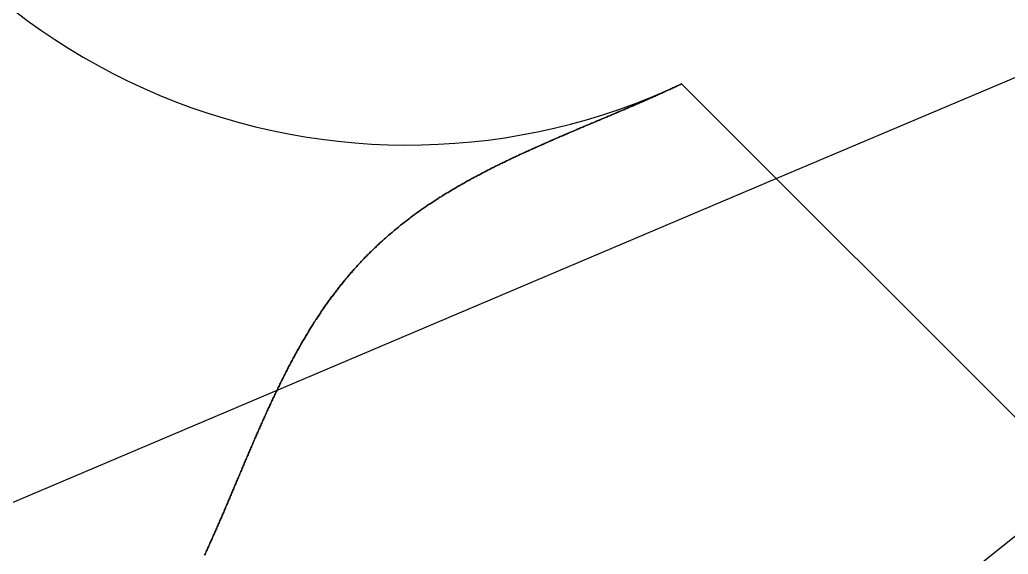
# Model space of a CAD drawing. Extents: x -76 to 193, y -84 to 42.
# Drawn here: x -28.424 to -24.976, y 31.199 to 33.063 of the extents above; entities that cross this region are included whole.
import ezdxf

# ---------------------------------------------------------------- set-up
doc = ezdxf.new("R2010")
doc.units = 0
doc.linetypes.add('DASHED', pattern=[19.05, 12.7, -6.35])
doc.layers.get('0').update_dxf_attribs({"linetype": 'CONTINUOUS'})

msp = doc.modelspace()

# ---------------------------------------------------------------- linework, layer by layer
at = {"color": 7, "linetype": 'CONTINUOUS'}
msp.add_line((-25.7849, 32.509), (-14.9495, 37.1014), dxfattribs=at)
at = {"color": 7, "linetype": 'CONTINUOUS', "extrusion": (0.612372, 0.612372, 0.5)}
msp.add_line((-24.6099, 31.334), (-26.1155, 32.8396), dxfattribs=at)
at = {"color": 7, "linetype": 'CONTINUOUS', "extrusion": (0.612372, 0.612372, -0.5)}
msp.add_line((-24.6099, 31.334), (-26.1155, 32.8396), dxfattribs=at)
at = {"color": 3, "linetype": 'DASHED'}
msp.add_line((-33.8735, 29.0807), (-25.7849, 32.509), dxfattribs=at)
at = {"color": 7}
for points in [[(-27.779, 31.1958, 4.0506), (-27.7773, 31.1995, 4.0439), (-27.7756, 31.2032, 4.0373), (-27.7739, 31.2069, 4.0307), (-27.7722, 31.2106, 4.0241), (-27.7705, 31.2143, 4.0176), (-27.7688, 31.2179, 4.011), (-27.7672, 31.2216, 4.0045), (-27.7655, 31.2253, 3.998), (-27.7638, 31.2289, 3.9914), (-27.7622, 31.2326, 3.985), (-27.7605, 31.2362, 3.9785), (-27.7589, 31.2398, 3.972), (-27.7573, 31.2435, 3.9656), (-27.7556, 31.2471, 3.9592), (-27.754, 31.2507, 3.9528), (-27.7524, 31.2543, 3.9464), (-27.7508, 31.2579, 3.94), (-27.7492, 31.2615, 3.9337), (-27.7476, 31.2651, 3.9273), (-27.746, 31.2687, 3.9209), (-27.7444, 31.2723, 3.9145), (-27.7428, 31.2759, 3.9081), (-27.7412, 31.2795, 3.9017), (-27.7396, 31.2832, 3.8953), (-27.738, 31.2868, 3.8889), (-27.7364, 31.2905, 3.8824), (-27.7348, 31.2941, 3.876), (-27.7332, 31.2978, 3.8695), (-27.7316, 31.3015, 3.8631), (-27.73, 31.3051, 3.8566), (-27.7284, 31.3088, 3.8501), (-27.7268, 31.3125, 3.8437), (-27.7252, 31.3162, 3.8372), (-27.7236, 31.3199, 3.8307), (-27.722, 31.3236, 3.8242), (-27.7204, 31.3273, 3.8177), (-27.7188, 31.3311, 3.8111), (-27.7172, 31.3348, 3.8046), (-27.7155, 31.3385, 3.7981), (-27.7139, 31.3423, 3.7915), (-27.7123, 31.346, 3.785), (-27.7107, 31.3497, 3.7784), (-27.7091, 31.3535, 3.7719), (-27.7075, 31.3573, 3.7653), (-27.7059, 31.361, 3.7587), (-27.7043, 31.3648, 3.7521), (-27.7027, 31.3686, 3.7456), (-27.7011, 31.3723, 3.739), (-27.6995, 31.3761, 3.7323), (-27.6979, 31.3799, 3.7257), (-27.6963, 31.3837, 3.7191), (-27.6947, 31.3875, 3.7125), (-27.693, 31.3913, 3.7059), (-27.6914, 31.3951, 3.6992), (-27.6898, 31.3989, 3.6926), (-27.6882, 31.4027, 3.6859), (-27.6866, 31.4066, 3.6793), (-27.685, 31.4104, 3.6726), (-27.6834, 31.4142, 3.666), (-27.6817, 31.418, 3.6593), (-27.6801, 31.4219, 3.6526), (-27.6785, 31.4257, 3.6459), (-27.6769, 31.4295, 3.6392), (-27.6753, 31.4334, 3.6325), (-27.6736, 31.4372, 3.6258), (-27.672, 31.4411, 3.6191), (-27.6704, 31.445, 3.6124), (-27.6687, 31.4488, 3.6057), (-27.6671, 31.4527, 3.5989), (-27.6655, 31.4565, 3.5922), (-27.6639, 31.4604, 3.5855), (-27.6622, 31.4643, 3.5787), (-27.6606, 31.4682, 3.572), (-27.6589, 31.472, 3.5652), (-27.6573, 31.4759, 3.5585), (-27.6557, 31.4798, 3.5517), (-27.654, 31.4837, 3.5449), (-27.6524, 31.4876, 3.5382), (-27.6507, 31.4915, 3.5314), (-27.6491, 31.4954, 3.5246), (-27.6474, 31.4993, 3.5178), (-27.6458, 31.5032, 3.511), (-27.6441, 31.5071, 3.5042), (-27.6425, 31.511, 3.4974), (-27.6408, 31.5149, 3.4906), (-27.6392, 31.5188, 3.4838), (-27.6375, 31.5227, 3.477), (-27.6359, 31.5266, 3.4701), (-27.6342, 31.5305, 3.4633), (-27.6325, 31.5344, 3.4565), (-27.6309, 31.5383, 3.4497), (-27.6292, 31.5422, 3.4428), (-27.6275, 31.5462, 3.436), (-27.6258, 31.5501, 3.4291), (-27.6242, 31.554, 3.4223), (-27.6225, 31.5579, 3.4154), (-27.6208, 31.5618, 3.4085), (-27.6191, 31.5657, 3.4017), (-27.6174, 31.5697, 3.3948), (-27.6157, 31.5736, 3.3879), (-27.6141, 31.5775, 3.3811), (-27.6124, 31.5814, 3.3742), (-27.6107, 31.5854, 3.3673), (-27.609, 31.5893, 3.3604), (-27.6073, 31.5932, 3.3535), (-27.6056, 31.5971, 3.3466), (-27.6039, 31.6011, 3.3397), (-27.6022, 31.605, 3.3328), (-27.6004, 31.6089, 3.3259), (-27.5987, 31.6128, 3.319), (-27.597, 31.6168, 3.3121), (-27.5953, 31.6207, 3.3052), (-27.5936, 31.6246, 3.2983), (-27.5918, 31.6285, 3.2914), (-27.5901, 31.6325, 3.2845), (-27.5884, 31.6364, 3.2775), (-27.5867, 31.6403, 3.2706), (-27.5849, 31.6442, 3.2637), (-27.5832, 31.6482, 3.2567), (-27.5814, 31.6521, 3.2498), (-27.5797, 31.656, 3.2429), (-27.5779, 31.6599, 3.2359), (-27.5762, 31.6638, 3.229), (-27.5744, 31.6677, 3.222), (-27.5727, 31.6717, 3.2151), (-27.5709, 31.6756, 3.2081), (-27.5691, 31.6795, 3.2012), (-27.5674, 31.6834, 3.1942), (-27.5656, 31.6873, 3.1873), (-27.5638, 31.6912, 3.1803), (-27.562, 31.6951, 3.1734), (-27.5603, 31.699, 3.1664), (-27.5585, 31.7029, 3.1594), (-27.5567, 31.7068, 3.1524), (-27.5549, 31.7107, 3.1455), (-27.5531, 31.7146, 3.1385), (-27.5513, 31.7185, 3.1315), (-27.5495, 31.7224, 3.1246), (-27.5477, 31.7263, 3.1176), (-27.5459, 31.7302, 3.1106), (-27.5441, 31.734, 3.1036), (-27.5422, 31.7379, 3.0967), (-27.5404, 31.7418, 3.0897), (-27.5386, 31.7457, 3.0827), (-27.5368, 31.7495, 3.0757), (-27.5349, 31.7534, 3.0687), (-27.5331, 31.7573, 3.0617), (-27.5312, 31.7611, 3.0548), (-27.5294, 31.765, 3.0478), (-27.5275, 31.7688, 3.0408), (-27.5257, 31.7727, 3.0338), (-27.5238, 31.7765, 3.0268), (-27.522, 31.7804, 3.0198), (-27.5201, 31.7842, 3.0128), (-27.5182, 31.7881, 3.0058), (-27.5164, 31.7919, 2.9989), (-27.5145, 31.7957, 2.9919), (-27.5126, 31.7995, 2.9849), (-27.5107, 31.8034, 2.9779), (-27.5088, 31.8072, 2.9709), (-27.5069, 31.811, 2.9639), (-27.505, 31.8148, 2.9569), (-27.5031, 31.8186, 2.9499), (-27.5012, 31.8224, 2.9429), (-27.4993, 31.8262, 2.9359), (-27.4973, 31.83, 2.9289), (-27.4954, 31.8338, 2.9219), (-27.4935, 31.8375, 2.9149), (-27.4915, 31.8413, 2.9079), (-27.4896, 31.8451, 2.9009), (-27.4876, 31.8488, 2.8939), (-27.4857, 31.8526, 2.8869), (-27.4837, 31.8563, 2.88), (-27.4817, 31.8601, 2.8729), (-27.4798, 31.8638, 2.866), (-27.4778, 31.8675, 2.859), (-27.4758, 31.8713, 2.852), (-27.4738, 31.875, 2.845), (-27.4718, 31.8787, 2.838), (-27.4698, 31.8824, 2.831), (-27.4678, 31.8861, 2.824), (-27.4658, 31.8898, 2.817), (-27.4638, 31.8935, 2.81), (-27.4618, 31.8972, 2.8031), (-27.4598, 31.9009, 2.7961), (-27.4577, 31.9045, 2.7891), (-27.4557, 31.9082, 2.7821), (-27.4537, 31.9119, 2.7751), (-27.4516, 31.9155, 2.7681), (-27.4496, 31.9192, 2.7612), (-27.4475, 31.9228, 2.7542), (-27.4454, 31.9264, 2.7472), (-27.4434, 31.9301, 2.7402), (-27.4413, 31.9337, 2.7333), (-27.4392, 31.9373, 2.7263), (-27.4371, 31.9409, 2.7193), (-27.435, 31.9445, 2.7124), (-27.4329, 31.9481, 2.7054), (-27.4308, 31.9517, 2.6984), (-27.4287, 31.9552, 2.6915), (-27.4266, 31.9588, 2.6845), (-27.4245, 31.9624, 2.6776), (-27.4224, 31.9659, 2.6706), (-27.4202, 31.9694, 2.6637), (-27.4181, 31.973, 2.6567), (-27.4159, 31.9765, 2.6498), (-27.4138, 31.98, 2.6428), (-27.4116, 31.9835, 2.6359), (-27.4095, 31.987, 2.6289), (-27.4073, 31.9905, 2.622), (-27.4051, 31.994, 2.6151), (-27.4029, 31.9975, 2.6081), (-27.4008, 32.001, 2.6012), (-27.3986, 32.0044, 2.5943), (-27.3964, 32.0079, 2.5874), (-27.3942, 32.0113, 2.5804), (-27.3919, 32.0148, 2.5735), (-27.3897, 32.0182, 2.5666), (-27.3875, 32.0216, 2.5597), (-27.3853, 32.025, 2.5528), (-27.383, 32.0284, 2.5459), (-27.3808, 32.0318, 2.539), (-27.3785, 32.0352, 2.5321), (-27.3763, 32.0385, 2.5252), (-27.374, 32.0419, 2.5183), (-27.3718, 32.0453, 2.5114), (-27.3695, 32.0486, 2.5046), (-27.3672, 32.0519, 2.4977), (-27.3649, 32.0553, 2.4908), (-27.3626, 32.0586, 2.4839), (-27.3603, 32.0619, 2.4771), (-27.358, 32.0652, 2.4702), (-27.3557, 32.0685, 2.4634), (-27.3534, 32.0717, 2.4565), (-27.351, 32.075, 2.4497), (-27.3487, 32.0783, 2.4428), (-27.3464, 32.0815, 2.436), (-27.344, 32.0847, 2.4291), (-27.3417, 32.088, 2.4223), (-27.3393, 32.0912, 2.4155), (-27.337, 32.0944, 2.4087), (-27.3346, 32.0976, 2.4018), (-27.3322, 32.1008, 2.395), (-27.3298, 32.1039, 2.3882), (-27.3274, 32.1071, 2.3814), (-27.325, 32.1103, 2.3746), (-27.3226, 32.1134, 2.3678), (-27.3202, 32.1166, 2.361), (-27.3178, 32.1197, 2.3542), (-27.3154, 32.1228, 2.3475), (-27.313, 32.1259, 2.3407), (-27.3106, 32.129, 2.3339), (-27.3081, 32.1321, 2.3272), (-27.3057, 32.1352, 2.3204), (-27.3032, 32.1382, 2.3137), (-27.3008, 32.1413, 2.3069), (-27.2983, 32.1443, 2.3002), (-27.2959, 32.1474, 2.2935), (-27.2934, 32.1504, 2.2867), (-27.2909, 32.1534, 2.28), (-27.2884, 32.1564, 2.2733), (-27.286, 32.1594, 2.2666), (-27.2835, 32.1624, 2.2599), (-27.281, 32.1653, 2.2532), (-27.2785, 32.1683, 2.2465), (-27.276, 32.1713, 2.2398), (-27.2735, 32.1742, 2.2332), (-27.2709, 32.1771, 2.2265), (-27.2684, 32.18, 2.2198), (-27.2659, 32.183, 2.2132), (-27.2634, 32.1858, 2.2065), (-27.2608, 32.1887, 2.1999), (-27.2583, 32.1916, 2.1932), (-27.2557, 32.1945, 2.1866), (-27.2532, 32.1973, 2.18), (-27.2506, 32.2002, 2.1734), (-27.2481, 32.203, 2.1668), (-27.2455, 32.2058, 2.1602), (-27.2429, 32.2086, 2.1536), (-27.2403, 32.2114, 2.147), (-27.2378, 32.2142, 2.1404), (-27.2352, 32.217, 2.1338), (-27.2326, 32.2198, 2.1273), (-27.23, 32.2225, 2.1207), (-27.2274, 32.2253, 2.1142), (-27.2248, 32.228, 2.1076), (-27.2222, 32.2307, 2.1011), (-27.2196, 32.2334, 2.0946), (-27.2169, 32.2361, 2.088), (-27.2143, 32.2388, 2.0815), (-27.2117, 32.2415, 2.075), (-27.209, 32.2442, 2.0686), (-27.2064, 32.2468, 2.0621), (-27.2038, 32.2495, 2.0556), (-27.2011, 32.2521, 2.0491), (-27.1984, 32.2547, 2.0426), (-27.1958, 32.2574, 2.0361), (-27.1931, 32.26, 2.0296), (-27.1904, 32.2626, 2.0231), (-27.1877, 32.2652, 2.0166), (-27.1849, 32.2678, 2.01), (-27.1822, 32.2705, 2.0035), (-27.1795, 32.2731, 1.9969), (-27.1767, 32.2757, 1.9904), (-27.1739, 32.2782, 1.9838), (-27.1712, 32.2808, 1.9772), (-27.1684, 32.2834, 1.9707), (-27.1656, 32.286, 1.9641), (-27.1628, 32.2886, 1.9575), (-27.1599, 32.2911, 1.9509), (-27.1571, 32.2937, 1.9443), (-27.1543, 32.2963, 1.9377), (-27.1514, 32.2988, 1.931), (-27.1485, 32.3014, 1.9244), (-27.1457, 32.3039, 1.9178), (-27.1428, 32.3064, 1.9111), (-27.1399, 32.309, 1.9045), (-27.137, 32.3115, 1.8978), (-27.1341, 32.314, 1.8912), (-27.1311, 32.3165, 1.8845), (-27.1282, 32.319, 1.8778), (-27.1252, 32.3215, 1.8711), (-27.1223, 32.324, 1.8644), (-27.1193, 32.3265, 1.8578), (-27.1163, 32.329, 1.8511), (-27.1133, 32.3315, 1.8443), (-27.1103, 32.334, 1.8376), (-27.1073, 32.3365, 1.8309), (-27.1043, 32.3389, 1.8242), (-27.1013, 32.3414, 1.8175), (-27.0982, 32.3439, 1.8107), (-27.0952, 32.3463, 1.804), (-27.0921, 32.3488, 1.7972), (-27.089, 32.3512, 1.7905), (-27.0859, 32.3536, 1.7837), (-27.0828, 32.3561, 1.777), (-27.0797, 32.3585, 1.7702), (-27.0766, 32.3609, 1.7634), (-27.0735, 32.3633, 1.7566), (-27.0704, 32.3657, 1.7498), (-27.0672, 32.3681, 1.743), (-27.064, 32.3705, 1.7362), (-27.0609, 32.3729, 1.7294), (-27.0577, 32.3753, 1.7226), (-27.0545, 32.3776, 1.7158), (-27.0513, 32.38, 1.709), (-27.0481, 32.3824, 1.7022), (-27.0449, 32.3847, 1.6953), (-27.0417, 32.3871, 1.6885), (-27.0384, 32.3894, 1.6817), (-27.0352, 32.3918, 1.6748), (-27.0319, 32.3941, 1.668), (-27.0287, 32.3964, 1.6611), (-27.0254, 32.3988, 1.6543), (-27.0221, 32.4011, 1.6474), (-27.0188, 32.4034, 1.6406), (-27.0155, 32.4057, 1.6337), (-27.0122, 32.408, 1.6268), (-27.0089, 32.4103, 1.62), (-27.0055, 32.4125, 1.6131), (-27.0022, 32.4148, 1.6062), (-26.9988, 32.4171, 1.5993), (-26.9955, 32.4194, 1.5924), (-26.9921, 32.4216, 1.5855), (-26.9887, 32.4239, 1.5787), (-26.9853, 32.4261, 1.5717), (-26.9819, 32.4283, 1.5648), (-26.9785, 32.4306, 1.5579), (-26.9751, 32.4328, 1.551), (-26.9717, 32.435, 1.5441), (-26.9683, 32.4372, 1.5372), (-26.9648, 32.4394, 1.5303), (-26.9614, 32.4416, 1.5234), (-26.9579, 32.4438, 1.5164), (-26.9544, 32.446, 1.5095), (-26.951, 32.4482, 1.5026), (-26.9475, 32.4504, 1.4956), (-26.944, 32.4525, 1.4887), (-26.9405, 32.4547, 1.4818), (-26.937, 32.4569, 1.4748), (-26.9334, 32.459, 1.4679), (-26.9299, 32.4612, 1.4609), (-26.9264, 32.4633, 1.454), (-26.9228, 32.4654, 1.447), (-26.9193, 32.4676, 1.4401), (-26.9157, 32.4697, 1.4331), (-26.9122, 32.4718, 1.4262), (-26.9086, 32.4739, 1.4192), (-26.905, 32.476, 1.4122), (-26.9014, 32.4781, 1.4053), (-26.8978, 32.4802, 1.3983), (-26.8942, 32.4823, 1.3913), (-26.8906, 32.4844, 1.3844), (-26.887, 32.4864, 1.3774), (-26.8834, 32.4885, 1.3704), (-26.8797, 32.4906, 1.3635), (-26.8761, 32.4926, 1.3565), (-26.8725, 32.4947, 1.3495), (-26.8688, 32.4967, 1.3425), (-26.8651, 32.4988, 1.3355), (-26.8615, 32.5008, 1.3286), (-26.8578, 32.5028, 1.3216), (-26.8541, 32.5049, 1.3146), (-26.8504, 32.5069, 1.3076), (-26.8468, 32.5089, 1.3006), (-26.8431, 32.5109, 1.2936), (-26.8394, 32.5129, 1.2866), (-26.8356, 32.5149, 1.2796), (-26.8319, 32.5169, 1.2727), (-26.8282, 32.5189, 1.2657), (-26.8245, 32.5209, 1.2587), (-26.8207, 32.5228, 1.2517), (-26.817, 32.5248, 1.2447), (-26.8133, 32.5268, 1.2377), (-26.8095, 32.5287, 1.2307), (-26.8058, 32.5307, 1.2237), (-26.802, 32.5326, 1.2167), (-26.7982, 32.5346, 1.2097), (-26.7945, 32.5365, 1.2027), (-26.7907, 32.5385, 1.1957), (-26.7869, 32.5404, 1.1887), (-26.7831, 32.5423, 1.1817), (-26.7793, 32.5442, 1.1747), (-26.7755, 32.5462, 1.1678), (-26.7717, 32.5481, 1.1608), (-26.7679, 32.55, 1.1538), (-26.7641, 32.5519, 1.1468), (-26.7603, 32.5538, 1.1398), (-26.7565, 32.5557, 1.1328), (-26.7527, 32.5575, 1.1258), (-26.7488, 32.5594, 1.1188), (-26.745, 32.5613, 1.1118), (-26.7412, 32.5632, 1.1048), (-26.7373, 32.565, 1.0978), (-26.7335, 32.5669, 1.0908), (-26.7296, 32.5688, 1.0838), (-26.7258, 32.5706, 1.0769), (-26.7219, 32.5725, 1.0699), (-26.7181, 32.5743, 1.0629), (-26.7142, 32.5762, 1.0559), (-26.7103, 32.578, 1.0489), (-26.7065, 32.5798, 1.0419), (-26.7026, 32.5817, 1.035), (-26.6987, 32.5835, 1.028), (-26.6948, 32.5853, 1.021), (-26.691, 32.5871, 1.014), (-26.6871, 32.5889, 1.007), (-26.6832, 32.5908, 1.0001), (-26.6793, 32.5926, 0.9931), (-26.6754, 32.5944, 0.9861), (-26.6715, 32.5962, 0.9791), (-26.6676, 32.598, 0.9722), (-26.6637, 32.5998, 0.9652), (-26.6598, 32.6015, 0.9582), (-26.6559, 32.6033, 0.9513), (-26.652, 32.6051, 0.9443), (-26.6481, 32.6069, 0.9373), (-26.6442, 32.6087, 0.9304), (-26.6403, 32.6104, 0.9234), (-26.6364, 32.6122, 0.9165), (-26.6325, 32.614, 0.9095), (-26.6286, 32.6157, 0.9026), (-26.6247, 32.6175, 0.8956), (-26.6208, 32.6193, 0.8887), (-26.6168, 32.621, 0.8817), (-26.6129, 32.6228, 0.8748), (-26.609, 32.6245, 0.8679), (-26.6051, 32.6262, 0.8609), (-26.6012, 32.628, 0.854), (-26.5972, 32.6297, 0.8471), (-26.5933, 32.6315, 0.8401), (-26.5894, 32.6332, 0.8332), (-26.5855, 32.6349, 0.8263), (-26.5816, 32.6366, 0.8194), (-26.5776, 32.6384, 0.8124), (-26.5737, 32.6401, 0.8055), (-26.5698, 32.6418, 0.7986), (-26.5659, 32.6435, 0.7917), (-26.5619, 32.6452, 0.7848), (-26.558, 32.6469, 0.7779), (-26.5541, 32.6486, 0.771), (-26.5501, 32.6503, 0.7641), (-26.5462, 32.652, 0.7572), (-26.5423, 32.6537, 0.7503), (-26.5384, 32.6554, 0.7435), (-26.5345, 32.6571, 0.7366), (-26.5305, 32.6588, 0.7297), (-26.5266, 32.6605, 0.7228), (-26.5227, 32.6622, 0.716), (-26.5188, 32.6639, 0.7091), (-26.5148, 32.6656, 0.7022), (-26.5109, 32.6672, 0.6954), (-26.507, 32.6689, 0.6885), (-26.5031, 32.6706, 0.6817), (-26.4992, 32.6723, 0.6748), (-26.4953, 32.6739, 0.668), (-26.4913, 32.6756, 0.6612), (-26.4874, 32.6773, 0.6543), (-26.4835, 32.6789, 0.6475), (-26.4796, 32.6806, 0.6407), (-26.4757, 32.6822, 0.6339), (-26.4718, 32.6839, 0.627), (-26.4679, 32.6856, 0.6202), (-26.464, 32.6872, 0.6134), (-26.4601, 32.6889, 0.6066), (-26.4562, 32.6905, 0.5998), (-26.4523, 32.6922, 0.5931), (-26.4484, 32.6938, 0.5863), (-26.4445, 32.6955, 0.5795), (-26.4406, 32.6971, 0.5727), (-26.4367, 32.6987, 0.5659), (-26.4329, 32.7004, 0.5592), (-26.429, 32.702, 0.5524), (-26.4251, 32.7037, 0.5457), (-26.4212, 32.7053, 0.5389), (-26.4173, 32.7069, 0.5322), (-26.4135, 32.7086, 0.5254), (-26.4096, 32.7102, 0.5187), (-26.4057, 32.7118, 0.512), (-26.4019, 32.7134, 0.5053), (-26.398, 32.7151, 0.4985), (-26.3942, 32.7167, 0.4918), (-26.3903, 32.7183, 0.4851), (-26.3865, 32.7199, 0.4784), (-26.3826, 32.7216, 0.4717), (-26.3788, 32.7232, 0.465), (-26.375, 32.7248, 0.4584), (-26.3711, 32.7264, 0.4517), (-26.3673, 32.728, 0.445), (-26.3635, 32.7297, 0.4384), (-26.3597, 32.7313, 0.4317), (-26.3559, 32.7329, 0.4251), (-26.352, 32.7345, 0.4184), (-26.3482, 32.7361, 0.4118), (-26.3444, 32.7377, 0.4051), (-26.3406, 32.7393, 0.3985), (-26.3368, 32.7409, 0.3919), (-26.3331, 32.7426, 0.3853), (-26.3293, 32.7442, 0.3787), (-26.3255, 32.7458, 0.3721), (-26.3217, 32.7474, 0.3655), (-26.318, 32.749, 0.3589), (-26.3142, 32.7506, 0.3523), (-26.3104, 32.7522, 0.3458), (-26.3067, 32.7538, 0.3392), (-26.3029, 32.7554, 0.3327), (-26.2992, 32.757, 0.3261), (-26.2955, 32.7586, 0.3196), (-26.2917, 32.7602, 0.313), (-26.288, 32.7618, 0.3065), (-26.2843, 32.7634, 0.3), (-26.2806, 32.765, 0.2935), (-26.2769, 32.7666, 0.287), (-26.2732, 32.7682, 0.2805), (-26.2695, 32.7698, 0.274), (-26.2658, 32.7714, 0.2675), (-26.2621, 32.773, 0.261), (-26.2584, 32.7746, 0.2546), (-26.2547, 32.7762, 0.2481), (-26.2511, 32.7778, 0.2417), (-26.2474, 32.7794, 0.2352), (-26.2438, 32.781, 0.2288), (-26.2401, 32.7826, 0.2224), (-26.2365, 32.7842, 0.216), (-26.2328, 32.7858, 0.2095), (-26.2292, 32.7875, 0.2031), (-26.2256, 32.7891, 0.1968), (-26.222, 32.7907, 0.1904), (-26.2184, 32.7923, 0.184), (-26.2148, 32.7939, 0.1776), (-26.2112, 32.7955, 0.1713), (-26.2076, 32.7971, 0.1649), (-26.204, 32.7987, 0.1585), (-26.2004, 32.8003, 0.1521), (-26.1968, 32.802, 0.1456), (-26.1931, 32.8036, 0.1392), (-26.1895, 32.8052, 0.1327), (-26.1858, 32.8069, 0.1262), (-26.1822, 32.8086, 0.1197), (-26.1785, 32.8102, 0.1132), (-26.1749, 32.8119, 0.1066), (-26.1712, 32.8136, 0.1001), (-26.1675, 32.8153, 0.0935), (-26.1638, 32.817, 0.0869), (-26.1601, 32.8186, 0.0803), (-26.1564, 32.8204, 0.0737), (-26.1527, 32.8221, 0.0671), (-26.149, 32.8238, 0.0604), (-26.1453, 32.8255, 0.0538), (-26.1416, 32.8272, 0.0471), (-26.1379, 32.829, 0.0404), (-26.1342, 32.8307, 0.0337), (-26.1304, 32.8325, 0.027), (-26.1267, 32.8342, 0.0203), (-26.123, 32.836, 0.0135), (-26.1192, 32.8378, 0.0068), (-26.1155, 32.8396, 0)], [(-26.1155, 32.8396, 0), (-26.1192, 32.8378, -0.0068), (-26.123, 32.836, -0.0135), (-26.1267, 32.8342, -0.0203), (-26.1304, 32.8325, -0.027), (-26.1342, 32.8307, -0.0337), (-26.1379, 32.829, -0.0404), (-26.1416, 32.8272, -0.0471), (-26.1453, 32.8255, -0.0538), (-26.149, 32.8238, -0.0604), (-26.1527, 32.8221, -0.0671), (-26.1564, 32.8204, -0.0737), (-26.1601, 32.8186, -0.0803), (-26.1638, 32.817, -0.0869), (-26.1675, 32.8153, -0.0935), (-26.1712, 32.8136, -0.1001), (-26.1749, 32.8119, -0.1066), (-26.1785, 32.8102, -0.1132), (-26.1822, 32.8086, -0.1197), (-26.1858, 32.8069, -0.1262), (-26.1895, 32.8052, -0.1327), (-26.1931, 32.8036, -0.1392), (-26.1968, 32.802, -0.1456), (-26.2004, 32.8003, -0.1521), (-26.204, 32.7987, -0.1585), (-26.2076, 32.7971, -0.1649), (-26.2112, 32.7955, -0.1713), (-26.2148, 32.7939, -0.1776), (-26.2184, 32.7923, -0.184), (-26.222, 32.7907, -0.1904), (-26.2256, 32.7891, -0.1968), (-26.2292, 32.7875, -0.2031), (-26.2328, 32.7858, -0.2095), (-26.2365, 32.7842, -0.216), (-26.2401, 32.7826, -0.2224), (-26.2438, 32.781, -0.2288), (-26.2474, 32.7794, -0.2352), (-26.2511, 32.7778, -0.2417), (-26.2547, 32.7762, -0.2481), (-26.2584, 32.7746, -0.2546), (-26.2621, 32.773, -0.261), (-26.2658, 32.7714, -0.2675), (-26.2695, 32.7698, -0.274), (-26.2732, 32.7682, -0.2805), (-26.2769, 32.7666, -0.287), (-26.2806, 32.765, -0.2935), (-26.2843, 32.7634, -0.3), (-26.288, 32.7618, -0.3065), (-26.2917, 32.7602, -0.313), (-26.2955, 32.7586, -0.3196), (-26.2992, 32.757, -0.3261), (-26.3029, 32.7554, -0.3327), (-26.3067, 32.7538, -0.3392), (-26.3104, 32.7522, -0.3458), (-26.3142, 32.7506, -0.3523), (-26.318, 32.749, -0.3589), (-26.3217, 32.7474, -0.3655), (-26.3255, 32.7458, -0.3721), (-26.3293, 32.7442, -0.3787), (-26.3331, 32.7426, -0.3853), (-26.3368, 32.7409, -0.3919), (-26.3406, 32.7393, -0.3985), (-26.3444, 32.7377, -0.4051), (-26.3482, 32.7361, -0.4118), (-26.352, 32.7345, -0.4184), (-26.3559, 32.7329, -0.4251), (-26.3597, 32.7313, -0.4317), (-26.3635, 32.7297, -0.4384), (-26.3673, 32.728, -0.445), (-26.3711, 32.7264, -0.4517), (-26.375, 32.7248, -0.4584), (-26.3788, 32.7232, -0.465), (-26.3826, 32.7216, -0.4717), (-26.3865, 32.7199, -0.4784), (-26.3903, 32.7183, -0.4851), (-26.3942, 32.7167, -0.4918), (-26.398, 32.7151, -0.4985), (-26.4019, 32.7134, -0.5053), (-26.4057, 32.7118, -0.512), (-26.4096, 32.7102, -0.5187), (-26.4135, 32.7086, -0.5254), (-26.4173, 32.7069, -0.5322), (-26.4212, 32.7053, -0.5389), (-26.4251, 32.7037, -0.5457), (-26.429, 32.702, -0.5524), (-26.4329, 32.7004, -0.5592), (-26.4367, 32.6987, -0.5659), (-26.4406, 32.6971, -0.5727), (-26.4445, 32.6955, -0.5795), (-26.4484, 32.6938, -0.5863), (-26.4523, 32.6922, -0.5931), (-26.4562, 32.6905, -0.5998), (-26.4601, 32.6889, -0.6066), (-26.464, 32.6872, -0.6134), (-26.4679, 32.6856, -0.6202), (-26.4718, 32.6839, -0.627), (-26.4757, 32.6822, -0.6339), (-26.4796, 32.6806, -0.6407), (-26.4835, 32.6789, -0.6475), (-26.4874, 32.6773, -0.6543), (-26.4913, 32.6756, -0.6612), (-26.4953, 32.6739, -0.668), (-26.4992, 32.6723, -0.6748), (-26.5031, 32.6706, -0.6817), (-26.507, 32.6689, -0.6885), (-26.5109, 32.6672, -0.6954), (-26.5148, 32.6656, -0.7022), (-26.5188, 32.6639, -0.7091), (-26.5227, 32.6622, -0.716), (-26.5266, 32.6605, -0.7228), (-26.5305, 32.6588, -0.7297), (-26.5345, 32.6571, -0.7366), (-26.5384, 32.6554, -0.7435), (-26.5423, 32.6537, -0.7503), (-26.5462, 32.652, -0.7572), (-26.5501, 32.6503, -0.7641), (-26.5541, 32.6486, -0.771), (-26.558, 32.6469, -0.7779), (-26.5619, 32.6452, -0.7848), (-26.5659, 32.6435, -0.7917), (-26.5698, 32.6418, -0.7986), (-26.5737, 32.6401, -0.8055), (-26.5776, 32.6384, -0.8124), (-26.5816, 32.6366, -0.8194), (-26.5855, 32.6349, -0.8263), (-26.5894, 32.6332, -0.8332), (-26.5933, 32.6315, -0.8401), (-26.5972, 32.6297, -0.8471), (-26.6012, 32.628, -0.854), (-26.6051, 32.6262, -0.8609), (-26.609, 32.6245, -0.8679), (-26.6129, 32.6228, -0.8748), (-26.6168, 32.621, -0.8817), (-26.6208, 32.6193, -0.8887), (-26.6247, 32.6175, -0.8956), (-26.6286, 32.6157, -0.9026), (-26.6325, 32.614, -0.9095), (-26.6364, 32.6122, -0.9165), (-26.6403, 32.6104, -0.9234), (-26.6442, 32.6087, -0.9304), (-26.6481, 32.6069, -0.9373), (-26.652, 32.6051, -0.9443), (-26.6559, 32.6033, -0.9513), (-26.6598, 32.6015, -0.9582), (-26.6637, 32.5998, -0.9652), (-26.6676, 32.598, -0.9722), (-26.6715, 32.5962, -0.9791), (-26.6754, 32.5944, -0.9861), (-26.6793, 32.5926, -0.9931), (-26.6832, 32.5908, -1.0001), (-26.6871, 32.5889, -1.007), (-26.691, 32.5871, -1.014), (-26.6948, 32.5853, -1.021), (-26.6987, 32.5835, -1.028), (-26.7026, 32.5817, -1.035), (-26.7065, 32.5798, -1.0419), (-26.7103, 32.578, -1.0489), (-26.7142, 32.5762, -1.0559), (-26.7181, 32.5743, -1.0629), (-26.7219, 32.5725, -1.0699), (-26.7258, 32.5706, -1.0769), (-26.7296, 32.5688, -1.0838), (-26.7335, 32.5669, -1.0908), (-26.7373, 32.565, -1.0978), (-26.7412, 32.5632, -1.1048), (-26.745, 32.5613, -1.1118), (-26.7488, 32.5594, -1.1188), (-26.7527, 32.5575, -1.1258), (-26.7565, 32.5557, -1.1328), (-26.7603, 32.5538, -1.1398), (-26.7641, 32.5519, -1.1468), (-26.7679, 32.55, -1.1538), (-26.7717, 32.5481, -1.1608), (-26.7755, 32.5462, -1.1678), (-26.7793, 32.5442, -1.1747), (-26.7831, 32.5423, -1.1817), (-26.7869, 32.5404, -1.1887), (-26.7907, 32.5385, -1.1957), (-26.7945, 32.5365, -1.2027), (-26.7982, 32.5346, -1.2097), (-26.802, 32.5326, -1.2167), (-26.8058, 32.5307, -1.2237), (-26.8095, 32.5287, -1.2307), (-26.8133, 32.5268, -1.2377), (-26.817, 32.5248, -1.2447), (-26.8207, 32.5228, -1.2517), (-26.8245, 32.5209, -1.2587), (-26.8282, 32.5189, -1.2657), (-26.8319, 32.5169, -1.2727), (-26.8356, 32.5149, -1.2796), (-26.8394, 32.5129, -1.2866), (-26.8431, 32.5109, -1.2936), (-26.8468, 32.5089, -1.3006), (-26.8504, 32.5069, -1.3076), (-26.8541, 32.5049, -1.3146), (-26.8578, 32.5028, -1.3216), (-26.8615, 32.5008, -1.3286), (-26.8651, 32.4988, -1.3355), (-26.8688, 32.4967, -1.3425), (-26.8725, 32.4947, -1.3495), (-26.8761, 32.4926, -1.3565), (-26.8797, 32.4906, -1.3635), (-26.8834, 32.4885, -1.3704), (-26.887, 32.4864, -1.3774), (-26.8906, 32.4844, -1.3844), (-26.8942, 32.4823, -1.3913), (-26.8978, 32.4802, -1.3983), (-26.9014, 32.4781, -1.4053), (-26.905, 32.476, -1.4122), (-26.9086, 32.4739, -1.4192), (-26.9122, 32.4718, -1.4262), (-26.9157, 32.4697, -1.4331), (-26.9193, 32.4676, -1.4401), (-26.9228, 32.4654, -1.447), (-26.9264, 32.4633, -1.454), (-26.9299, 32.4612, -1.4609), (-26.9334, 32.459, -1.4679), (-26.937, 32.4569, -1.4748), (-26.9405, 32.4547, -1.4818), (-26.944, 32.4525, -1.4887), (-26.9475, 32.4504, -1.4956), (-26.951, 32.4482, -1.5026), (-26.9544, 32.446, -1.5095), (-26.9579, 32.4438, -1.5164), (-26.9614, 32.4416, -1.5234), (-26.9648, 32.4394, -1.5303), (-26.9683, 32.4372, -1.5372), (-26.9717, 32.435, -1.5441), (-26.9751, 32.4328, -1.551), (-26.9785, 32.4306, -1.5579), (-26.9819, 32.4283, -1.5648), (-26.9853, 32.4261, -1.5717), (-26.9887, 32.4239, -1.5787), (-26.9921, 32.4216, -1.5855), (-26.9955, 32.4194, -1.5924), (-26.9988, 32.4171, -1.5993), (-27.0022, 32.4148, -1.6062), (-27.0055, 32.4125, -1.6131), (-27.0089, 32.4103, -1.62), (-27.0122, 32.408, -1.6268), (-27.0155, 32.4057, -1.6337), (-27.0188, 32.4034, -1.6406), (-27.0221, 32.4011, -1.6474), (-27.0254, 32.3988, -1.6543), (-27.0287, 32.3964, -1.6611), (-27.0319, 32.3941, -1.668), (-27.0352, 32.3918, -1.6748), (-27.0384, 32.3894, -1.6817), (-27.0417, 32.3871, -1.6885), (-27.0449, 32.3847, -1.6953), (-27.0481, 32.3824, -1.7022), (-27.0513, 32.38, -1.709), (-27.0545, 32.3776, -1.7158), (-27.0577, 32.3753, -1.7226), (-27.0609, 32.3729, -1.7294), (-27.064, 32.3705, -1.7362), (-27.0672, 32.3681, -1.743), (-27.0704, 32.3657, -1.7498), (-27.0735, 32.3633, -1.7566), (-27.0766, 32.3609, -1.7634), (-27.0797, 32.3585, -1.7702), (-27.0828, 32.3561, -1.777), (-27.0859, 32.3536, -1.7837), (-27.089, 32.3512, -1.7905), (-27.0921, 32.3488, -1.7972), (-27.0952, 32.3463, -1.804), (-27.0982, 32.3439, -1.8107), (-27.1013, 32.3414, -1.8175), (-27.1043, 32.3389, -1.8242), (-27.1073, 32.3365, -1.8309), (-27.1103, 32.334, -1.8376), (-27.1133, 32.3315, -1.8443), (-27.1163, 32.329, -1.8511), (-27.1193, 32.3265, -1.8578), (-27.1223, 32.324, -1.8644), (-27.1252, 32.3215, -1.8711), (-27.1282, 32.319, -1.8778), (-27.1311, 32.3165, -1.8845), (-27.1341, 32.314, -1.8912), (-27.137, 32.3115, -1.8978), (-27.1399, 32.309, -1.9045), (-27.1428, 32.3064, -1.9111), (-27.1457, 32.3039, -1.9178), (-27.1485, 32.3014, -1.9244), (-27.1514, 32.2988, -1.931), (-27.1543, 32.2963, -1.9377), (-27.1571, 32.2937, -1.9443), (-27.1599, 32.2911, -1.9509), (-27.1628, 32.2886, -1.9575), (-27.1656, 32.286, -1.9641), (-27.1684, 32.2834, -1.9707), (-27.1712, 32.2808, -1.9772), (-27.1739, 32.2782, -1.9838), (-27.1767, 32.2757, -1.9904), (-27.1795, 32.2731, -1.9969), (-27.1822, 32.2705, -2.0035), (-27.1849, 32.2678, -2.01), (-27.1877, 32.2652, -2.0166), (-27.1904, 32.2626, -2.0231), (-27.1931, 32.26, -2.0296), (-27.1958, 32.2574, -2.0361), (-27.1984, 32.2547, -2.0426), (-27.2011, 32.2521, -2.0491), (-27.2038, 32.2495, -2.0556), (-27.2064, 32.2468, -2.0621), (-27.209, 32.2442, -2.0686), (-27.2117, 32.2415, -2.075), (-27.2143, 32.2388, -2.0815), (-27.2169, 32.2361, -2.088), (-27.2196, 32.2334, -2.0946), (-27.2222, 32.2307, -2.1011), (-27.2248, 32.228, -2.1076), (-27.2274, 32.2253, -2.1142), (-27.23, 32.2225, -2.1207), (-27.2326, 32.2198, -2.1273), (-27.2352, 32.217, -2.1338), (-27.2378, 32.2142, -2.1404), (-27.2403, 32.2114, -2.147), (-27.2429, 32.2086, -2.1536), (-27.2455, 32.2058, -2.1602), (-27.2481, 32.203, -2.1668), (-27.2506, 32.2002, -2.1734), (-27.2532, 32.1973, -2.18), (-27.2557, 32.1945, -2.1866), (-27.2583, 32.1916, -2.1932), (-27.2608, 32.1887, -2.1999), (-27.2634, 32.1858, -2.2065), (-27.2659, 32.183, -2.2132), (-27.2684, 32.18, -2.2198), (-27.2709, 32.1771, -2.2265), (-27.2735, 32.1742, -2.2332), (-27.276, 32.1713, -2.2398), (-27.2785, 32.1683, -2.2465), (-27.281, 32.1653, -2.2532), (-27.2835, 32.1624, -2.2599), (-27.286, 32.1594, -2.2666), (-27.2884, 32.1564, -2.2733), (-27.2909, 32.1534, -2.28), (-27.2934, 32.1504, -2.2867), (-27.2959, 32.1474, -2.2935), (-27.2983, 32.1443, -2.3002), (-27.3008, 32.1413, -2.3069), (-27.3032, 32.1382, -2.3137), (-27.3057, 32.1352, -2.3204), (-27.3081, 32.1321, -2.3272), (-27.3106, 32.129, -2.3339), (-27.313, 32.1259, -2.3407), (-27.3154, 32.1228, -2.3475), (-27.3178, 32.1197, -2.3542), (-27.3202, 32.1166, -2.361), (-27.3226, 32.1134, -2.3678), (-27.325, 32.1103, -2.3746), (-27.3274, 32.1071, -2.3814), (-27.3298, 32.1039, -2.3882), (-27.3322, 32.1008, -2.395), (-27.3346, 32.0976, -2.4018), (-27.337, 32.0944, -2.4087), (-27.3393, 32.0912, -2.4155), (-27.3417, 32.088, -2.4223), (-27.344, 32.0847, -2.4291), (-27.3464, 32.0815, -2.436), (-27.3487, 32.0783, -2.4428), (-27.351, 32.075, -2.4497), (-27.3534, 32.0717, -2.4565), (-27.3557, 32.0685, -2.4634), (-27.358, 32.0652, -2.4702), (-27.3603, 32.0619, -2.4771), (-27.3626, 32.0586, -2.4839), (-27.3649, 32.0553, -2.4908), (-27.3672, 32.0519, -2.4977), (-27.3695, 32.0486, -2.5046), (-27.3718, 32.0453, -2.5114), (-27.374, 32.0419, -2.5183), (-27.3763, 32.0385, -2.5252), (-27.3785, 32.0352, -2.5321), (-27.3808, 32.0318, -2.539), (-27.383, 32.0284, -2.5459), (-27.3853, 32.025, -2.5528), (-27.3875, 32.0216, -2.5597), (-27.3897, 32.0182, -2.5666), (-27.3919, 32.0148, -2.5735), (-27.3942, 32.0113, -2.5804), (-27.3964, 32.0079, -2.5874), (-27.3986, 32.0044, -2.5943), (-27.4008, 32.001, -2.6012), (-27.4029, 31.9975, -2.6081), (-27.4051, 31.994, -2.6151), (-27.4073, 31.9905, -2.622), (-27.4095, 31.987, -2.6289), (-27.4116, 31.9835, -2.6359), (-27.4138, 31.98, -2.6428), (-27.4159, 31.9765, -2.6498), (-27.4181, 31.973, -2.6567), (-27.4202, 31.9694, -2.6637), (-27.4224, 31.9659, -2.6706), (-27.4245, 31.9624, -2.6776), (-27.4266, 31.9588, -2.6845), (-27.4287, 31.9552, -2.6915), (-27.4308, 31.9517, -2.6984), (-27.4329, 31.9481, -2.7054), (-27.435, 31.9445, -2.7124), (-27.4371, 31.9409, -2.7193), (-27.4392, 31.9373, -2.7263), (-27.4413, 31.9337, -2.7333), (-27.4434, 31.9301, -2.7402), (-27.4454, 31.9264, -2.7472), (-27.4475, 31.9228, -2.7542), (-27.4496, 31.9192, -2.7612), (-27.4516, 31.9155, -2.7681), (-27.4537, 31.9119, -2.7751), (-27.4557, 31.9082, -2.7821), (-27.4577, 31.9045, -2.7891), (-27.4598, 31.9009, -2.7961), (-27.4618, 31.8972, -2.8031), (-27.4638, 31.8935, -2.81), (-27.4658, 31.8898, -2.817), (-27.4678, 31.8861, -2.824), (-27.4698, 31.8824, -2.831), (-27.4718, 31.8787, -2.838), (-27.4738, 31.875, -2.845), (-27.4758, 31.8713, -2.852), (-27.4778, 31.8675, -2.859), (-27.4798, 31.8638, -2.866), (-27.4817, 31.8601, -2.8729), (-27.4837, 31.8563, -2.88), (-27.4857, 31.8526, -2.8869), (-27.4876, 31.8488, -2.8939), (-27.4896, 31.8451, -2.9009), (-27.4915, 31.8413, -2.9079), (-27.4935, 31.8375, -2.9149), (-27.4954, 31.8338, -2.9219), (-27.4973, 31.83, -2.9289), (-27.4993, 31.8262, -2.9359), (-27.5012, 31.8224, -2.9429), (-27.5031, 31.8186, -2.9499), (-27.505, 31.8148, -2.9569), (-27.5069, 31.811, -2.9639), (-27.5088, 31.8072, -2.9709), (-27.5107, 31.8034, -2.9779), (-27.5126, 31.7995, -2.9849), (-27.5145, 31.7957, -2.9919), (-27.5164, 31.7919, -2.9989), (-27.5182, 31.7881, -3.0058), (-27.5201, 31.7842, -3.0128), (-27.522, 31.7804, -3.0198), (-27.5238, 31.7765, -3.0268), (-27.5257, 31.7727, -3.0338), (-27.5275, 31.7688, -3.0408), (-27.5294, 31.765, -3.0478), (-27.5312, 31.7611, -3.0548), (-27.5331, 31.7573, -3.0617), (-27.5349, 31.7534, -3.0687), (-27.5368, 31.7495, -3.0757), (-27.5386, 31.7457, -3.0827), (-27.5404, 31.7418, -3.0897), (-27.5422, 31.7379, -3.0967), (-27.5441, 31.734, -3.1036), (-27.5459, 31.7302, -3.1106), (-27.5477, 31.7263, -3.1176), (-27.5495, 31.7224, -3.1246), (-27.5513, 31.7185, -3.1315), (-27.5531, 31.7146, -3.1385), (-27.5549, 31.7107, -3.1455), (-27.5567, 31.7068, -3.1524), (-27.5585, 31.7029, -3.1594), (-27.5603, 31.699, -3.1664), (-27.562, 31.6951, -3.1734), (-27.5638, 31.6912, -3.1803), (-27.5656, 31.6873, -3.1873), (-27.5674, 31.6834, -3.1942), (-27.5691, 31.6795, -3.2012), (-27.5709, 31.6756, -3.2081), (-27.5727, 31.6717, -3.2151), (-27.5744, 31.6677, -3.222), (-27.5762, 31.6638, -3.229), (-27.5779, 31.6599, -3.2359), (-27.5797, 31.656, -3.2429), (-27.5814, 31.6521, -3.2498), (-27.5832, 31.6482, -3.2567), (-27.5849, 31.6442, -3.2637), (-27.5867, 31.6403, -3.2706), (-27.5884, 31.6364, -3.2775), (-27.5901, 31.6325, -3.2845), (-27.5918, 31.6285, -3.2914), (-27.5936, 31.6246, -3.2983), (-27.5953, 31.6207, -3.3052), (-27.597, 31.6168, -3.3121), (-27.5987, 31.6128, -3.319), (-27.6004, 31.6089, -3.3259), (-27.6022, 31.605, -3.3328), (-27.6039, 31.6011, -3.3397), (-27.6056, 31.5971, -3.3466), (-27.6073, 31.5932, -3.3535), (-27.609, 31.5893, -3.3604), (-27.6107, 31.5854, -3.3673), (-27.6124, 31.5814, -3.3742), (-27.6141, 31.5775, -3.3811), (-27.6157, 31.5736, -3.3879), (-27.6174, 31.5697, -3.3948), (-27.6191, 31.5657, -3.4017), (-27.6208, 31.5618, -3.4085), (-27.6225, 31.5579, -3.4154), (-27.6242, 31.554, -3.4223), (-27.6258, 31.5501, -3.4291), (-27.6275, 31.5462, -3.436), (-27.6292, 31.5422, -3.4428), (-27.6309, 31.5383, -3.4497), (-27.6325, 31.5344, -3.4565), (-27.6342, 31.5305, -3.4633), (-27.6359, 31.5266, -3.4701), (-27.6375, 31.5227, -3.477), (-27.6392, 31.5188, -3.4838), (-27.6408, 31.5149, -3.4906), (-27.6425, 31.511, -3.4974), (-27.6441, 31.5071, -3.5042), (-27.6458, 31.5032, -3.511), (-27.6474, 31.4993, -3.5178), (-27.6491, 31.4954, -3.5246), (-27.6507, 31.4915, -3.5314), (-27.6524, 31.4876, -3.5382), (-27.654, 31.4837, -3.5449), (-27.6557, 31.4798, -3.5517), (-27.6573, 31.4759, -3.5585), (-27.6589, 31.472, -3.5652), (-27.6606, 31.4682, -3.572), (-27.6622, 31.4643, -3.5787), (-27.6639, 31.4604, -3.5855), (-27.6655, 31.4565, -3.5922), (-27.6671, 31.4527, -3.5989), (-27.6687, 31.4488, -3.6057), (-27.6704, 31.445, -3.6124), (-27.672, 31.4411, -3.6191), (-27.6736, 31.4372, -3.6258), (-27.6753, 31.4334, -3.6325), (-27.6769, 31.4295, -3.6392), (-27.6785, 31.4257, -3.6459), (-27.6801, 31.4219, -3.6526), (-27.6817, 31.418, -3.6593), (-27.6834, 31.4142, -3.666), (-27.685, 31.4104, -3.6726), (-27.6866, 31.4066, -3.6793), (-27.6882, 31.4027, -3.6859), (-27.6898, 31.3989, -3.6926), (-27.6914, 31.3951, -3.6992), (-27.693, 31.3913, -3.7059), (-27.6947, 31.3875, -3.7125), (-27.6963, 31.3837, -3.7191), (-27.6979, 31.3799, -3.7257), (-27.6995, 31.3761, -3.7323), (-27.7011, 31.3723, -3.739), (-27.7027, 31.3686, -3.7456), (-27.7043, 31.3648, -3.7521), (-27.7059, 31.361, -3.7587), (-27.7075, 31.3573, -3.7653), (-27.7091, 31.3535, -3.7719), (-27.7107, 31.3497, -3.7784), (-27.7123, 31.346, -3.785), (-27.7139, 31.3423, -3.7915), (-27.7155, 31.3385, -3.7981), (-27.7172, 31.3348, -3.8046), (-27.7188, 31.3311, -3.8111), (-27.7204, 31.3273, -3.8177), (-27.722, 31.3236, -3.8242), (-27.7236, 31.3199, -3.8307), (-27.7252, 31.3162, -3.8372), (-27.7268, 31.3125, -3.8437), (-27.7284, 31.3088, -3.8501), (-27.73, 31.3051, -3.8566), (-27.7316, 31.3015, -3.8631), (-27.7332, 31.2978, -3.8695), (-27.7348, 31.2941, -3.876), (-27.7364, 31.2905, -3.8824), (-27.738, 31.2868, -3.8889), (-27.7396, 31.2832, -3.8953), (-27.7412, 31.2795, -3.9017), (-27.7428, 31.2759, -3.9081), (-27.7444, 31.2723, -3.9145), (-27.746, 31.2687, -3.9209), (-27.7476, 31.2651, -3.9273), (-27.7492, 31.2615, -3.9337), (-27.7508, 31.2579, -3.94), (-27.7524, 31.2543, -3.9464), (-27.754, 31.2507, -3.9528), (-27.7556, 31.2471, -3.9592), (-27.7573, 31.2435, -3.9656), (-27.7589, 31.2398, -3.972), (-27.7605, 31.2362, -3.9785), (-27.7622, 31.2326, -3.985), (-27.7638, 31.2289, -3.9914), (-27.7655, 31.2253, -3.998), (-27.7672, 31.2216, -4.0045), (-27.7688, 31.2179, -4.011), (-27.7705, 31.2143, -4.0176), (-27.7722, 31.2106, -4.0241), (-27.7739, 31.2069, -4.0307), (-27.7756, 31.2032, -4.0373), (-27.7773, 31.1995, -4.0439), (-27.779, 31.1958, -4.0506)]]:
    msp.add_polyline3d(points, dxfattribs=at)
at = {"color": 7, "linetype": 'CONTINUOUS'}
msp.add_circle((0, 0), 38.8235, dxfattribs=at)
for centre, radius, start, end in [((0, 0), 40, 141.82667, 128.17333), ((-27.0706, 34.8693), 2.2432, 199.3328, 295.2008), ((0, 0), 32.9412, 90, 270), ((0, 0), 31.7647, 90, 270)]:
    msp.add_arc(centre, radius, start, end, dxfattribs=at)
at = {"color": 3, "linetype": 'DASHED'}
msp.add_arc((0, 0), 40, 128.17333, 141.82667, dxfattribs=at)

doc.saveas('drawing.dxf')
